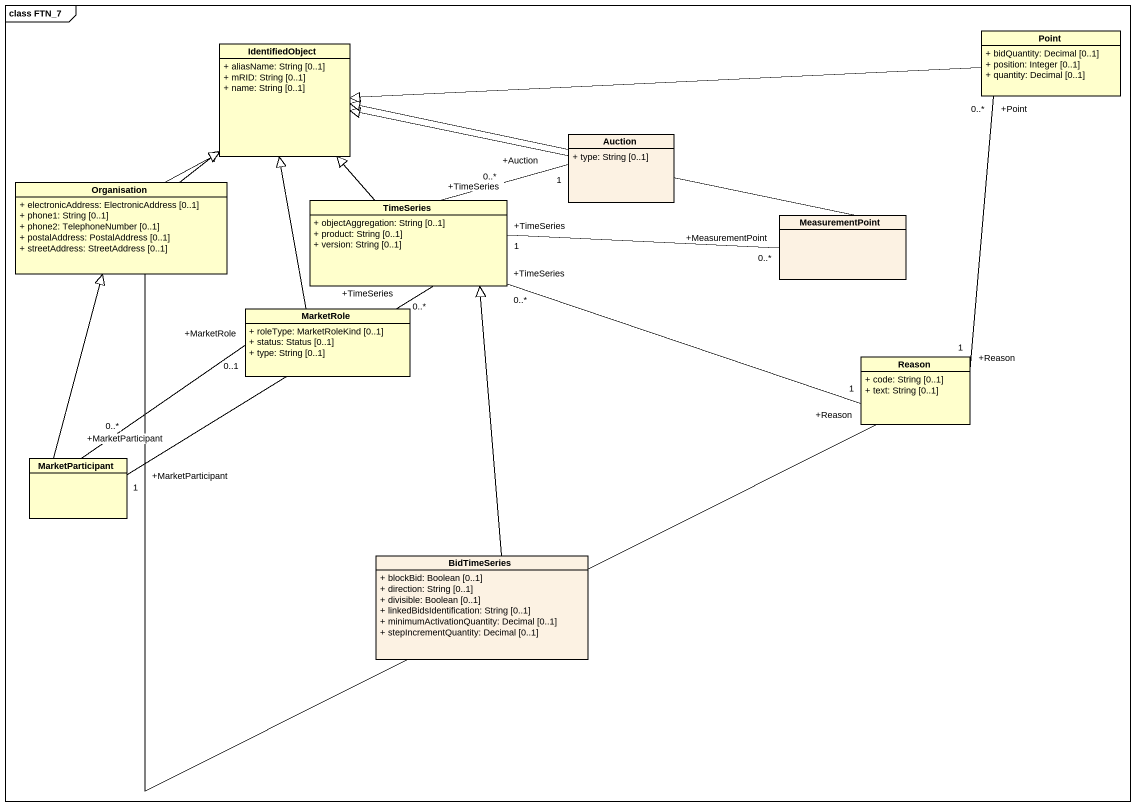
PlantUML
@startuml
mainframe class FTN_7
hide circle
hide empty members
skinparam classAttributeIconSize 0
class IdentifiedObject {
  + aliasName: String [0..1]
  + mRID: String [0..1]
  + name: String [0..1]
}
class Point {
  + bidQuantity: Decimal [0..1]
  + position: Integer [0..1]
  + quantity: Decimal [0..1]
}
class Auction #FCF2E3 {
  + type: String [0..1]
}
class Organisation {
  + electronicAddress: ElectronicAddress [0..1]
  + phone1: String [0..1]
  + phone2: TelephoneNumber [0..1]
  + postalAddress: PostalAddress [0..1]
  + streetAddress: StreetAddress [0..1]
}
class TimeSeries {
  + objectAggregation: String [0..1]
  + product: String [0..1]
  + version: String [0..1]
}
class MeasurementPoint #FCF2E3
class MarketRole {
  + roleType: MarketRoleKind [0..1]
  + status: Status [0..1]
  + type: String [0..1]
}
class Reason {
  + code: String [0..1]
  + text: String [0..1]
}
class MarketParticipant
class BidTimeSeries #FCF2E3 {
  + blockBid: Boolean [0..1]
  + direction: String [0..1]
  + divisible: Boolean [0..1]
  + linkedBidsIdentification: String [0..1]
  + minimumActivationQuantity: Decimal [0..1]
  + stepIncrementQuantity: Decimal [0..1]
}
Point -left-|> IdentifiedObject
Auction -left-|> IdentifiedObject
Auction "+Auction\n1" -left- "+TimeSeries\n0..*" TimeSeries
Organisation -up-|> IdentifiedObject
TimeSeries -up-|> IdentifiedObject
TimeSeries "+TimeSeries\n1" -right- "+MeasurementPoint\n0..*" MeasurementPoint
TimeSeries "+TimeSeries\n0..*" -right- "+Reason\n1" Reason
TimeSeries "+TimeSeries\n0..*" -- "+MarketParticipant\n1" MarketParticipant
MeasurementPoint -left-|> IdentifiedObject
MarketRole -up-|> IdentifiedObject
MarketRole "+MarketRole\n0..1" -left- "+MarketParticipant\n0..*" MarketParticipant
Reason -left-|> IdentifiedObject
Reason "+Reason\n1" -up- "+Point\n0..*" Point
MarketParticipant -up-|> Organisation
BidTimeSeries -up-|> TimeSeries
@enduml
